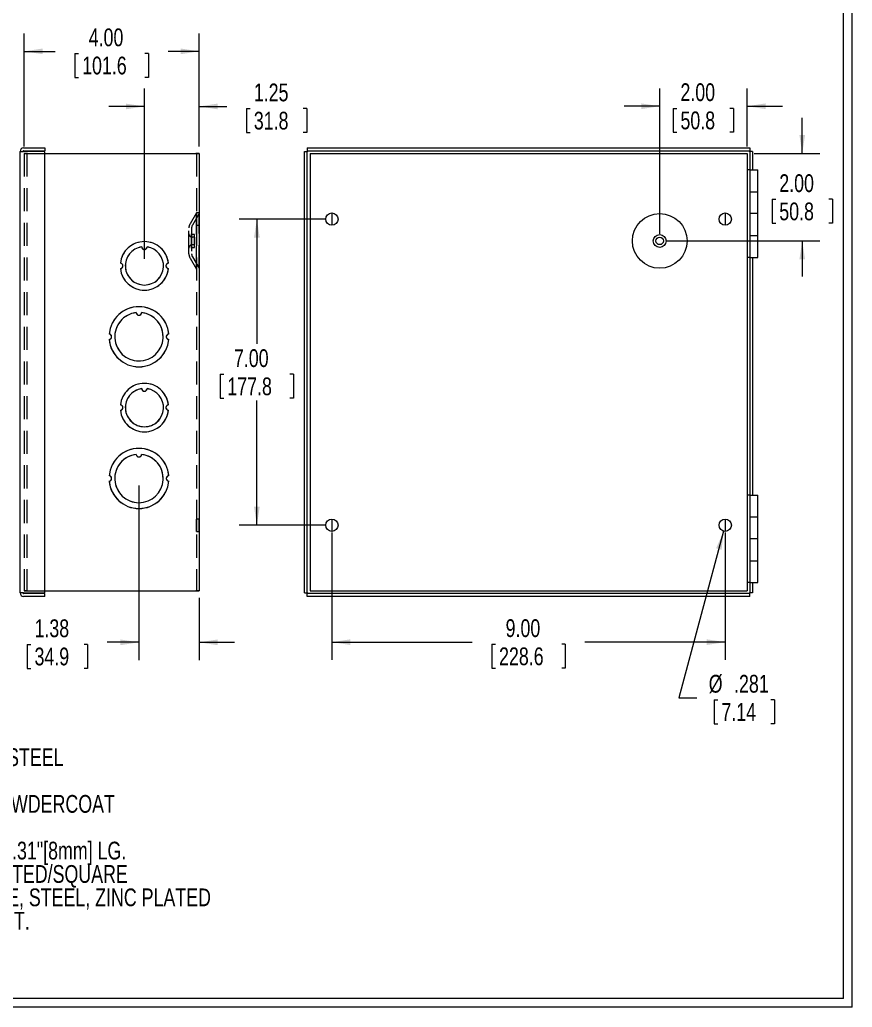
# Model space of a CAD drawing. Header units: inches. Extents: x 0.8 to 54.4, y 0.9 to 35.
# Drawn here: x 35.39 to 54.44, y 0.87 to 23.44 of the extents above; entities that cross this region are included whole.
import ezdxf

# ---------------------------------------------------------------- set-up
doc = ezdxf.new("R2010")
doc.units = ezdxf.units.IN
doc.header["$LTSCALE"] = 3.25
doc.header["$MEASUREMENT"] = 0
doc.linetypes.add('HIDDEN', pattern=[0.075, 0.05, -0.025])
doc.styles.add('SLDTEXTSTYLE0', font='TXT', dxfattribs={"width": 0.75})
doc.dimstyles.new('SLDDIMSTYLE0', dxfattribs={"dimtxt": 0.40625, "dimasz": 0.4225, "dimexe": 0, "dimexo": 0.0625, "dimgap": 0.101562, "dimtad": 0, "dimtih": 1, "dimtoh": 1, "dimrnd": 1e-09, "dimzin": 12, "dimdsep": 46, "dimtxsty": 'SLDTEXTSTYLE0', "dimsah": 1, "dimcen": 0.09, "dimadec": 0, "dimazin": 0, "dimtfac": 1, "dimtofl": 0, "dimtmove": 0, "dimatfit": 3, "dimfxl": 1, "dimtolj": 1, "dimtzin": 12, "dimarcsym": 0})
doc.dimstyles.new('SLDDIMSTYLE1', dxfattribs={"dimtxt": 0.40625, "dimasz": 0.4225, "dimexe": 0, "dimexo": 0.0625, "dimgap": 0.101562, "dimtad": 0, "dimtih": 1, "dimtoh": 1, "dimrnd": 1e-09, "dimzin": 4, "dimdsep": 46, "dimtxsty": 'SLDTEXTSTYLE0', "dimsah": 1, "dimcen": 0.09, "dimadec": 0, "dimazin": 0, "dimtfac": 1, "dimtofl": 0, "dimtmove": 0, "dimatfit": 3, "dimfxl": 1, "dimtolj": 1, "dimtzin": 12, "dimarcsym": 0})
doc.dimstyles.new('SLDDIMSTYLE3', dxfattribs={"dimtxt": 0.40625, "dimasz": 0.4225, "dimexe": 0, "dimexo": 0.0625, "dimgap": 0.101562, "dimtad": 0, "dimtih": 1, "dimtoh": 1, "dimrnd": 1e-09, "dimzin": 4, "dimdsep": 46, "dimtxsty": 'SLDTEXTSTYLE0', "dimsah": 1, "dimcen": 0.09, "dimadec": 0, "dimazin": 0, "dimtfac": 1, "dimtofl": 0, "dimtmove": 0, "dimatfit": 3, "dimfxl": 1, "dimtolj": 1, "dimtzin": 12, "dimarcsym": 0})
doc.dimstyles.new('SLDDIMSTYLE4', dxfattribs={"dimtxt": 0.40625, "dimasz": 0.4225, "dimexe": 0, "dimexo": 0.0625, "dimgap": 0.101562, "dimtad": 0, "dimtih": 1, "dimtoh": 1, "dimdec": 3, "dimrnd": 1e-09, "dimzin": 12, "dimdsep": 46, "dimtxsty": 'SLDTEXTSTYLE0', "dimsah": 1, "dimcen": 0.09, "dimadec": 0, "dimazin": 0, "dimtfac": 1, "dimtdec": 3, "dimtmove": 0, "dimatfit": 3, "dimfxl": 1, "dimtolj": 1, "dimtzin": 12, "dimarcsym": 0})

# ---------------------------------------------------------------- blocks, each defined once
blk = doc.blocks.new('SW_NOTE_0')
at = {"color": 0, "linetype": 'Continuous', "lineweight": 0, "ltscale": 3.25, "char_height": 0.40625, "attachment_point": 1, "style": 'SLDTEXTSTYLE0'}
for s, insert in [('MATERIAL - 16 GA. [1.5mm] STEEL', (0, 0.524)), ('FINISH - SMOOTH GRAY POWDERCOAT', (0, -0.545)), ('INCLUDES ONE (1) #10-32 x .31"[8mm] LG.', (0, -1.613)), ('MACHINE, PAN HEAD, SLOTTED/SQUARE', (0, -2.147)), ('COMBINATION STYLE DRIVE, STEEL, ZINC PLATED', (0, -2.682)), ('SCREW FOR GROUND POINT.', (0, -3.216))]:
    blk.add_mtext(s, dxfattribs=dict(at, insert=insert))
blk = doc.blocks.new('*D15')
at = {"color": 7, "linetype": 'Continuous', "lineweight": 0, "ltscale": 3.25}
for p, q in [((38.246, 17.98), (38.246, 21.869)), ((39.496, 20.55), (39.496, 21.869)), ((38.246, 21.462), (37.433, 21.462)), ((39.496, 21.462), (40.133, 21.462)), ((40.584, 21.414), (40.584, 20.866)), ((40.584, 21.414), (40.666, 21.414)), ((41.964, 21.414), (41.881, 21.414)), ((41.964, 21.414), (41.964, 20.866)), ((40.584, 20.866), (40.666, 20.866)), ((41.964, 20.866), (41.881, 20.866))]:
    blk.add_line(p, q, dxfattribs=at)
for points in [[(38.246, 21.462), (37.823, 21.527), (37.823, 21.397)], [(39.496, 21.462), (39.918, 21.397), (39.918, 21.527)]]:
    blk.add_solid(points, dxfattribs=at)
at = {"color": 7, "linetype": 'Continuous', "lineweight": 0, "ltscale": 3.25, "char_height": 0.4062, "attachment_point": 1, "style": 'SLDTEXTSTYLE0'}
for s, insert in [('1.25', (40.749, 21.986)), ('31.8', (40.749, 21.341))]:
    blk.add_mtext(s, dxfattribs=dict(at, insert=insert))
blk = doc.blocks.new('*D16')
at = {"color": 7, "linetype": 'Continuous', "lineweight": 0, "ltscale": 3.25}
for p, q in [((38.121, 12.795), (38.121, 8.805)), ((39.496, 10.225), (39.496, 8.805)), ((35.566, 9.163), (35.566, 8.615)), ((35.566, 9.163), (35.649, 9.163)), ((36.946, 9.163), (36.864, 9.163)), ((36.946, 9.163), (36.946, 8.615)), ((38.121, 9.211), (37.397, 9.211)), ((39.496, 9.211), (40.308, 9.211)), ((35.566, 8.615), (35.649, 8.615)), ((36.946, 8.615), (36.864, 8.615))]:
    blk.add_line(p, q, dxfattribs=at)
for points in [[(38.121, 9.211), (37.698, 9.276), (37.698, 9.146)], [(39.496, 9.211), (39.918, 9.146), (39.918, 9.276)]]:
    blk.add_solid(points, dxfattribs=at)
at = {"color": 7, "linetype": 'Continuous', "lineweight": 0, "ltscale": 3.25, "char_height": 0.4062, "attachment_point": 1, "style": 'SLDTEXTSTYLE0'}
for s, insert in [('1.38', (35.731, 9.735)), ('34.9', (35.731, 9.09))]:
    blk.add_mtext(s, dxfattribs=dict(at, insert=insert))
blk = doc.blocks.new('*D17')
at = {"color": 7, "linetype": 'Continuous', "lineweight": 0, "ltscale": 3.25}
for p, q in [((35.496, 20.55), (35.496, 23.128)), ((39.496, 20.55), (39.496, 23.128)), ((35.496, 22.722), (36.205, 22.722)), ((36.656, 22.673), (36.656, 22.125)), ((36.656, 22.673), (36.738, 22.673)), ((38.336, 22.673), (38.254, 22.673)), ((38.336, 22.673), (38.336, 22.125)), ((39.496, 22.722), (38.786, 22.722)), ((36.656, 22.125), (36.738, 22.125)), ((38.336, 22.125), (38.254, 22.125))]:
    blk.add_line(p, q, dxfattribs=at)
for points in [[(35.496, 22.722), (35.918, 22.657), (35.918, 22.787)], [(39.496, 22.722), (39.073, 22.787), (39.073, 22.657)]]:
    blk.add_solid(points, dxfattribs=at)
at = {"color": 7, "linetype": 'Continuous', "lineweight": 0, "ltscale": 3.25, "char_height": 0.4062, "attachment_point": 1, "style": 'SLDTEXTSTYLE0'}
for s, insert in [('4.00', (36.971, 23.245)), ('101.6', (36.821, 22.601))]:
    blk.add_mtext(s, dxfattribs=dict(at, insert=insert))
blk = doc.blocks.new('*D27')
at = {"color": 7, "linetype": 'Continuous', "lineweight": 0, "ltscale": 3.25}
for p, q in [((42.373, 18.887), (40.413, 18.887)), ((40.819, 18.887), (40.819, 16.032)), ((39.979, 15.339), (39.979, 14.791)), ((39.979, 15.339), (40.061, 15.339)), ((41.659, 15.339), (41.576, 15.339)), ((41.659, 15.339), (41.659, 14.791)), ((39.979, 14.791), (40.061, 14.791)), ((40.819, 11.887), (40.819, 14.743)), ((41.659, 14.791), (41.576, 14.791)), ((42.373, 11.887), (40.413, 11.887))]:
    blk.add_line(p, q, dxfattribs=at)
for points in [[(40.819, 18.887), (40.754, 18.465), (40.884, 18.465)], [(40.819, 11.887), (40.884, 12.31), (40.754, 12.31)]]:
    blk.add_solid(points, dxfattribs=at)
at = {"color": 7, "linetype": 'Continuous', "lineweight": 0, "ltscale": 3.25, "char_height": 0.4062, "attachment_point": 1, "style": 'SLDTEXTSTYLE0'}
for s, insert in [('7.00', (40.294, 15.911)), ('177.8', (40.143, 15.266))]:
    blk.add_mtext(s, dxfattribs=dict(at, insert=insert))
blk = doc.blocks.new('*D28')
at = {"color": 7, "linetype": 'Continuous', "lineweight": 0, "ltscale": 3.25}
for p, q in [((42.535, 11.725), (42.535, 8.809)), ((51.535, 11.725), (51.535, 8.809)), ((42.535, 9.215), (45.745, 9.215)), ((46.195, 9.166), (46.195, 8.618)), ((46.195, 9.166), (46.278, 9.166)), ((47.875, 9.166), (47.793, 9.166)), ((47.875, 9.166), (47.875, 8.618)), ((51.535, 9.215), (48.326, 9.215)), ((46.195, 8.618), (46.278, 8.618)), ((47.875, 8.618), (47.793, 8.618))]:
    blk.add_line(p, q, dxfattribs=at)
for points in [[(42.535, 9.215), (42.958, 9.15), (42.958, 9.28)], [(51.535, 9.215), (51.113, 9.28), (51.113, 9.15)]]:
    blk.add_solid(points, dxfattribs=at)
at = {"color": 7, "linetype": 'Continuous', "lineweight": 0, "ltscale": 3.25, "char_height": 0.4062, "attachment_point": 1, "style": 'SLDTEXTSTYLE0'}
for s, insert in [('9.00', (46.51, 9.738)), ('228.6', (46.36, 9.094))]:
    blk.add_mtext(s, dxfattribs=dict(at, insert=insert))
blk = doc.blocks.new('*D29')
at = {"color": 7, "linetype": 'Continuous', "lineweight": 0, "ltscale": 3.25}
for p, q in [((51.499, 11.752), (50.476, 7.943)), ((50.476, 7.943), (50.882, 7.943)), ((51.282, 7.894), (51.282, 7.347)), ((51.282, 7.894), (51.365, 7.894)), ((52.662, 7.894), (52.58, 7.894)), ((52.662, 7.894), (52.662, 7.347)), ((51.282, 7.347), (51.365, 7.347)), ((52.662, 7.347), (52.58, 7.347))]:
    blk.add_line(p, q, dxfattribs=at)
blk.add_solid([(51.499, 11.752), (51.326, 11.36), (51.452, 11.327)], dxfattribs=at)
at = {"color": 7, "linetype": 'Continuous', "lineweight": 0, "ltscale": 3.25, "char_height": 0.4062, "attachment_point": 1, "style": 'SLDTEXTSTYLE0'}
for s, insert in [('%%c', (51.157, 8.467)), ('.281', (51.737, 8.467)), ('7.14', (51.447, 7.822))]:
    blk.add_mtext(s, dxfattribs=dict(at, insert=insert))
blk = doc.blocks.new('*D30')
at = {"color": 7, "linetype": 'Continuous', "lineweight": 0, "ltscale": 3.25}
for p, q in [((53.297, 20.387), (53.297, 21.2)), ((52.198, 20.387), (53.703, 20.387)), ((52.607, 19.339), (52.607, 18.791)), ((52.607, 19.339), (52.69, 19.339)), ((53.987, 19.339), (53.905, 19.339)), ((53.987, 19.339), (53.987, 18.791)), ((52.607, 18.791), (52.69, 18.791)), ((53.987, 18.791), (53.905, 18.791)), ((50.198, 18.387), (53.703, 18.387)), ((53.297, 18.387), (53.297, 17.575))]:
    blk.add_line(p, q, dxfattribs=at)
for points in [[(53.297, 20.387), (53.362, 20.81), (53.232, 20.81)], [(53.297, 18.387), (53.232, 17.965), (53.362, 17.965)]]:
    blk.add_solid(points, dxfattribs=at)
at = {"color": 7, "linetype": 'Continuous', "lineweight": 0, "ltscale": 3.25, "char_height": 0.4062, "attachment_point": 1, "style": 'SLDTEXTSTYLE0'}
for s, insert in [('2.00', (52.772, 19.911)), ('50.8', (52.772, 19.266))]:
    blk.add_mtext(s, dxfattribs=dict(at, insert=insert))
blk = doc.blocks.new('*D31')
at = {"color": 7, "linetype": 'Continuous', "lineweight": 0, "ltscale": 3.25}
for p, q in [((50.035, 18.55), (50.035, 21.874)), ((52.035, 20.55), (52.035, 21.874)), ((50.035, 21.467), (49.223, 21.467)), ((52.035, 21.467), (52.848, 21.467)), ((50.345, 21.419), (50.345, 20.871)), ((50.345, 21.419), (50.428, 21.419)), ((51.725, 21.419), (51.643, 21.419)), ((51.725, 21.419), (51.725, 20.871)), ((50.345, 20.871), (50.428, 20.871)), ((51.725, 20.871), (51.643, 20.871))]:
    blk.add_line(p, q, dxfattribs=at)
for points in [[(50.035, 21.467), (49.613, 21.532), (49.613, 21.402)], [(52.035, 21.467), (52.458, 21.402), (52.458, 21.532)]]:
    blk.add_solid(points, dxfattribs=at)
at = {"color": 7, "linetype": 'Continuous', "lineweight": 0, "ltscale": 3.25, "char_height": 0.4062, "attachment_point": 1, "style": 'SLDTEXTSTYLE0'}
for s, insert in [('2.00', (50.51, 21.991)), ('50.8', (50.51, 21.346))]:
    blk.add_mtext(s, dxfattribs=dict(at, insert=insert))

msp = doc.modelspace()

# ---------------------------------------------------------------- linework, layer by layer
at = {"color": 7, "linetype": 'Continuous', "lineweight": 0, "ltscale": 3.25}
for p, q in [((54.2401, 1.0695), (54.2401, 34.7915)), ((54.4416, 0.868), (54.4416, 34.993)), ((54.2401, 1.0695), (1.0181, 1.0695)), ((54.4416, 0.868), (0.8166, 0.868))]:
    msp.add_line(p, q, dxfattribs=at)
at = {"color": 7, "linetype": 'Continuous', "lineweight": 15, "ltscale": 3.25}
for p, q in [((35.4029, 10.3392), (35.4029, 20.4352)), ((35.4044, 20.4352), (35.4029, 20.4352)), ((35.4044, 20.4352), (35.4799, 20.4352)), ((35.4799, 20.5122), (35.9649, 20.5122)), ((35.4799, 20.4502), (35.9649, 20.4502)), ((35.9649, 20.4352), (35.4799, 20.4352)), ((35.9649, 20.5122), (35.9649, 20.4502)), ((35.9649, 10.3392), (35.9649, 20.4352)), ((35.9649, 20.3872), (39.4189, 20.3872)), ((39.4189, 20.3872), (39.4959, 20.3872)), ((39.4959, 20.3872), (39.4959, 10.3872)), ((41.9073, 10.3392), (41.9073, 20.4352)), ((41.9073, 20.4352), (41.9693, 20.4352)), ((41.9693, 20.5122), (41.9693, 20.4502)), ((41.9693, 20.5122), (52.0953, 20.5122)), ((41.9693, 20.4502), (52.0953, 20.4502)), ((41.9693, 20.4502), (41.9693, 20.4352)), ((41.9693, 10.3392), (41.9693, 20.4352)), ((41.9843, 20.4352), (41.9693, 20.4352)), ((42.0353, 20.3872), (42.0353, 10.3872)), ((42.0353, 20.3872), (42.1123, 20.3872)), ((42.1123, 20.3872), (51.9583, 20.3872)), ((51.9583, 20.3872), (52.0353, 20.3872)), ((52.0353, 20.3872), (52.0353, 10.3872)), ((52.0953, 20.4352), (52.0803, 20.4352)), ((52.0953, 20.5122), (52.0953, 20.4502)), ((52.0953, 20.4352), (52.0953, 20.4502)), ((52.0953, 20.4352), (52.0953, 20.0122)), ((52.1573, 20.4352), (52.0953, 20.4352)), ((52.1573, 20.4352), (52.1573, 20.0122)), ((52.0953, 20.0122), (52.0353, 20.0122)), ((52.0953, 20.0122), (52.2833, 20.0122)), ((52.0953, 20.0122), (52.0953, 18.0122)), ((52.2833, 19.5122), (52.2833, 20.0122)), ((52.0953, 19.5122), (52.2833, 19.5122)), ((52.2833, 19.0122), (52.2833, 19.5122)), ((42.5353, 19.0277), (42.5353, 18.7467)), ((51.5353, 19.0277), (51.5353, 18.7467)), ((52.2833, 19.0122), (52.0953, 19.0122)), ((52.2833, 18.5122), (52.2833, 19.0122)), ((52.0953, 18.5122), (52.2833, 18.5122)), ((52.2833, 18.0122), (52.2833, 18.5122)), ((52.0953, 18.0122), (52.0353, 18.0122)), ((52.0953, 18.0122), (52.0953, 12.5762)), ((52.0953, 18.0122), (52.2833, 18.0122)), ((52.1573, 18.0122), (52.1573, 12.5762)), ((52.0953, 12.5762), (52.0353, 12.5762)), ((52.0953, 12.5762), (52.2833, 12.5762)), ((52.0953, 12.5762), (52.0953, 10.5762)), ((52.2833, 12.0762), (52.2833, 12.5762)), ((42.5353, 12.0277), (42.5353, 11.7467)), ((51.5353, 12.0277), (51.5353, 11.7467)), ((52.0953, 12.0762), (52.2833, 12.0762)), ((52.2833, 11.5762), (52.2833, 12.0762)), ((52.2833, 11.5762), (52.0953, 11.5762)), ((52.2833, 11.0762), (52.2833, 11.5762)), ((52.0953, 11.0762), (52.2833, 11.0762)), ((52.2833, 10.5762), (52.2833, 11.0762)), ((35.9649, 10.3872), (39.4189, 10.3872)), ((39.4189, 10.3872), (39.4959, 10.3872)), ((42.0353, 10.3872), (42.1123, 10.3872)), ((42.1123, 10.3872), (51.9583, 10.3872)), ((51.9583, 10.3872), (52.0353, 10.3872)), ((52.0953, 10.5762), (52.0353, 10.5762)), ((52.0953, 10.5762), (52.0953, 10.3392)), ((52.0953, 10.5762), (52.2833, 10.5762)), ((52.1573, 10.5762), (52.1573, 10.3392)), ((35.4044, 10.3392), (35.4029, 10.3392)), ((35.4799, 10.3392), (35.4044, 10.3392)), ((35.4799, 10.3392), (35.9649, 10.3392)), ((35.9649, 10.3242), (35.4799, 10.3242)), ((35.9649, 10.2622), (35.4799, 10.2622)), ((35.9649, 10.2622), (35.9649, 10.3242)), ((41.9073, 10.3392), (41.9693, 10.3392)), ((41.9693, 10.3392), (41.9693, 10.3242)), ((41.9693, 10.3392), (41.9843, 10.3392)), ((41.9693, 10.2622), (41.9693, 10.3242)), ((52.0953, 10.3242), (41.9693, 10.3242)), ((52.0953, 10.2622), (41.9693, 10.2622)), ((52.0803, 10.3392), (52.0953, 10.3392)), ((52.1573, 10.3392), (52.0953, 10.3392)), ((52.0953, 10.3242), (52.0953, 10.3392)), ((52.0953, 10.2622), (52.0953, 10.3242))]:
    msp.add_line(p, q, dxfattribs=at)
at = {"color": 7, "linetype": 'HIDDEN', "lineweight": 0, "ltscale": 3.25}
for p, q in [((35.4959, 20.3872), (35.4959, 10.3872)), ((35.4959, 20.3872), (35.5729, 20.3872)), ((35.4959, 20.3872), (35.5579, 20.3872)), ((35.5729, 20.3872), (35.4959, 20.3872)), ((35.5579, 20.3872), (35.5579, 10.3872)), ((35.5579, 20.3872), (35.5729, 20.3872)), ((35.5729, 20.3872), (35.5579, 20.3872)), ((35.5729, 20.3872), (35.9649, 20.3872)), ((35.5729, 20.3872), (39.4189, 20.3872)), ((39.4189, 20.3872), (39.4339, 20.3872)), ((39.4339, 20.3872), (39.4189, 20.3872)), ((39.4959, 20.3872), (39.4189, 20.3872)), ((39.4339, 20.3872), (39.4339, 10.3872)), ((39.4339, 20.3872), (39.4959, 20.3872)), ((39.4959, 20.3872), (39.4959, 10.3872)), ((39.4339, 19.0289), (39.289, 18.7778)), ((39.4959, 19.0122), (39.3427, 18.7468)), ((39.4339, 17.746), (39.4339, 19.0285)), ((39.4959, 19.0277), (39.4339, 19.0277)), ((39.4959, 19.0277), (39.4339, 19.0277)), ((39.4339, 18.7471), (39.4339, 19.0274)), ((39.4339, 19.0274), (39.4339, 18.7471)), ((39.4959, 18.7471), (39.4959, 19.0274)), ((39.4959, 19.0274), (39.4959, 18.7471)), ((39.4959, 17.7622), (39.4959, 19.0122)), ((39.4339, 18.7467), (39.4959, 18.7467)), ((39.4339, 18.7467), (39.4959, 18.7467)), ((39.2639, 18.0902), (39.2639, 18.6843)), ((39.2639, 18.2235), (39.2639, 18.551)), ((39.3259, 18.6843), (39.3259, 18.0902)), ((39.3259, 18.2235), (39.3259, 18.551)), ((39.3919, 18.5342), (39.3427, 18.5342)), ((39.3919, 18.2402), (39.3919, 18.5342)), ((39.3919, 18.4722), (39.3427, 18.4722)), ((39.3427, 18.3022), (39.3919, 18.3022)), ((39.3919, 18.4722), (39.3919, 18.3037)), ((39.3427, 18.2402), (39.3919, 18.2402)), ((39.289, 17.9967), (39.4339, 17.7456)), ((39.3427, 18.0277), (39.4959, 17.7622)), ((39.4959, 12.0277), (39.4339, 12.0277)), ((39.4959, 12.0277), (39.4339, 12.0277)), ((39.4339, 12.0274), (39.4339, 11.7471)), ((39.4339, 11.7471), (39.4339, 12.0274)), ((39.4959, 12.0274), (39.4959, 11.7471)), ((39.4959, 11.7471), (39.4959, 12.0274)), ((39.4339, 11.7467), (39.4959, 11.7467)), ((39.4339, 11.7467), (39.4959, 11.7467)), ((35.4959, 10.3872), (35.5729, 10.3872)), ((35.5579, 10.3872), (35.4959, 10.3872)), ((35.5729, 10.3872), (35.4959, 10.3872)), ((35.5579, 10.3872), (35.5729, 10.3872)), ((35.5729, 10.3872), (35.5579, 10.3872)), ((35.5729, 10.3872), (35.9649, 10.3872)), ((35.5729, 10.3872), (39.4189, 10.3872)), ((39.4189, 10.3872), (39.4339, 10.3872)), ((39.4339, 10.3872), (39.4189, 10.3872)), ((39.4959, 10.3872), (39.4189, 10.3872)), ((39.4959, 10.3872), (39.4339, 10.3872))]:
    msp.add_line(p, q, dxfattribs=at)
at = {"color": 7, "linetype": 'Continuous', "lineweight": 15, "ltscale": 10.5625}
for centre, radius in [((42.5353, 18.8872), 0.1405), ((50.0353, 18.3872), 0.625), ((51.5353, 18.8872), 0.1405), ((50.0353, 18.3872), 0.147), ((50.0353, 18.3872), 0.085), ((42.5353, 11.8872), 0.1405), ((51.5353, 11.8872), 0.1405)]:
    msp.add_circle(centre, radius, dxfattribs=at)
for centre, radius, start, end in [((35.4799, 20.4352), 0.077, 90, 180), ((35.4799, 20.4352), 0.015, 90, 180), ((38.2459, 17.8172), 0.5545, 6.46147, 173.53853), ((38.2459, 17.8172), 0.4375, 98.19209, 81.80791), ((38.2459, 18.2547), 0.0625, 184.09604, 355.90396), ((37.6914, 17.8172), 0.0625, 273.23073, 86.76927), ((38.8004, 17.8172), 0.0625, 93.23073, 266.76927), ((38.2459, 17.8172), 0.5545, 186.46147, 353.53853), ((38.1209, 16.1972), 0.6875, 5.2105, 174.7895), ((38.1209, 16.1972), 0.5545, 96.46147, 83.53853), ((38.1209, 16.7517), 0.0625, 183.23073, 356.76927), ((37.4334, 16.1972), 0.0625, 272.60525, 87.39475), ((38.8084, 16.1972), 0.0625, 92.60525, 267.39475), ((38.1209, 16.1972), 0.6875, 185.2105, 354.7895), ((35.4079, 15.6817), 0.015, 109.47122, 180), ((38.2459, 14.5772), 0.5545, 6.46147, 173.53853), ((35.4079, 15.0927), 0.015, 180, 250.52878), ((38.2459, 14.5772), 0.4375, 98.19209, 81.80791), ((38.2459, 15.0147), 0.0625, 184.09604, 355.90396), ((37.6914, 14.5772), 0.0625, 273.23073, 86.76927), ((38.2459, 14.5772), 0.5545, 186.46147, 353.53853), ((38.8004, 14.5772), 0.0625, 93.23073, 266.76927), ((38.1209, 12.9572), 0.6875, 5.2105, 174.7895), ((38.1209, 12.9572), 0.5545, 96.46147, 83.53853), ((38.1209, 13.5117), 0.0625, 183.23073, 356.76927), ((37.4334, 12.9572), 0.0625, 272.60525, 87.39475), ((38.1209, 12.9572), 0.6875, 185.2105, 354.7895), ((38.8084, 12.9572), 0.0625, 92.60525, 267.39475), ((35.4799, 10.3392), 0.077, 180, 270), ((35.4799, 10.3392), 0.015, 180, 270)]:
    msp.add_arc(centre, radius, start, end, dxfattribs=at)
at = {"color": 7, "linetype": 'HIDDEN', "lineweight": 0, "ltscale": 10.5625}
for centre, radius, start, end in [((39.4509, 18.6843), 0.187, 150, 180), ((39.4509, 18.6843), 0.125, 150, 180), ((39.3427, 18.551), 0.0787, 180, 270), ((39.3427, 18.551), 0.0167, 180, 270), ((38.2459, 17.8172), 0.5545, 6.46147, 173.53853), ((38.2459, 17.8172), 0.5545, 6.46147, 173.53853), ((38.2459, 17.8172), 0.5545, 6.46147, 173.53853), ((38.2459, 17.8172), 0.5545, 6.46147, 173.53853), ((38.2459, 17.8172), 0.5545, 6.46147, 173.53853), ((38.2459, 17.8172), 0.5545, 6.46147, 173.53853), ((38.2459, 17.8172), 0.5545, 6.46147, 173.53853), ((39.3427, 18.2235), 0.0787, 90, 180), ((38.2459, 17.8172), 0.4375, 98.19209, 81.80791), ((38.2459, 17.8172), 0.4375, 98.19209, 81.80791), ((38.2459, 17.8172), 0.4375, 98.19209, 81.80791), ((38.2459, 17.8172), 0.4375, 98.19209, 81.80791), ((38.2459, 17.8172), 0.4375, 98.19209, 81.80791), ((38.2459, 17.8172), 0.4375, 98.19209, 81.80791), ((38.2459, 17.8172), 0.4375, 98.19209, 81.80791), ((38.2459, 18.2547), 0.0625, 184.09604, 355.90396), ((38.2459, 18.2547), 0.0625, 184.09604, 355.90396), ((38.2459, 18.2547), 0.0625, 184.09604, 355.90396), ((38.2459, 18.2547), 0.0625, 184.09604, 355.90396), ((38.2459, 18.2547), 0.0625, 184.09604, 355.90396), ((38.2459, 18.2547), 0.0625, 184.09604, 355.90396), ((38.2459, 18.2547), 0.0625, 184.09604, 355.90396), ((39.4509, 18.0902), 0.187, 180, 210), ((39.3427, 18.2235), 0.0167, 90, 180), ((39.4509, 18.0902), 0.125, 180, 210), ((37.6914, 17.8172), 0.0625, 273.23073, 86.76927), ((37.6914, 17.8172), 0.0625, 273.23073, 86.76927), ((37.6914, 17.8172), 0.0625, 273.23073, 86.76927), ((37.6914, 17.8172), 0.0625, 273.23073, 86.76927), ((37.6914, 17.8172), 0.0625, 273.23073, 86.76927), ((37.6914, 17.8172), 0.0625, 273.23073, 86.76927), ((37.6914, 17.8172), 0.0625, 273.23073, 86.76927), ((38.8004, 17.8172), 0.0625, 93.23073, 266.76927), ((38.8004, 17.8172), 0.0625, 93.23073, 266.76927), ((38.8004, 17.8172), 0.0625, 93.23073, 266.76927), ((38.8004, 17.8172), 0.0625, 93.23073, 266.76927), ((38.8004, 17.8172), 0.0625, 93.23073, 266.76927), ((38.8004, 17.8172), 0.0625, 93.23073, 266.76927), ((38.8004, 17.8172), 0.0625, 93.23073, 266.76927), ((38.2459, 17.8172), 0.5545, 186.46147, 353.53853), ((38.2459, 17.8172), 0.5545, 186.46147, 353.53853), ((38.2459, 17.8172), 0.5545, 186.46147, 353.53853), ((38.2459, 17.8172), 0.5545, 186.46147, 353.53853), ((38.2459, 17.8172), 0.5545, 186.46147, 353.53853), ((38.2459, 17.8172), 0.5545, 186.46147, 353.53853), ((38.2459, 17.8172), 0.5545, 186.46147, 353.53853), ((38.1209, 16.1972), 0.6875, 5.2105, 174.7895), ((38.1209, 16.1972), 0.6875, 5.2105, 174.7895), ((38.1209, 16.1972), 0.6875, 5.2105, 174.7895), ((38.1209, 16.1972), 0.6875, 5.2105, 174.7895), ((38.1209, 16.1972), 0.6875, 5.2105, 174.7895), ((38.1209, 16.1972), 0.6875, 5.2105, 174.7895), ((38.1209, 16.1972), 0.6875, 5.2105, 174.7895), ((38.1209, 16.1972), 0.5545, 96.46147, 83.53853), ((38.1209, 16.1972), 0.5545, 96.46147, 83.53853), ((38.1209, 16.1972), 0.5545, 96.46147, 83.53853), ((38.1209, 16.1972), 0.5545, 96.46147, 83.53853), ((38.1209, 16.1972), 0.5545, 96.46147, 83.53853), ((38.1209, 16.1972), 0.5545, 96.46147, 83.53853), ((38.1209, 16.1972), 0.5545, 96.46147, 83.53853), ((38.1209, 16.7517), 0.0625, 183.23073, 356.76927), ((38.1209, 16.7517), 0.0625, 183.23073, 356.76927), ((38.1209, 16.7517), 0.0625, 183.23073, 356.76927), ((38.1209, 16.7517), 0.0625, 183.23073, 356.76927), ((38.1209, 16.7517), 0.0625, 183.23073, 356.76927), ((38.1209, 16.7517), 0.0625, 183.23073, 356.76927), ((38.1209, 16.7517), 0.0625, 183.23073, 356.76927), ((37.4334, 16.1972), 0.0625, 272.60525, 87.39475), ((37.4334, 16.1972), 0.0625, 272.60525, 87.39475), ((37.4334, 16.1972), 0.0625, 272.60525, 87.39475), ((37.4334, 16.1972), 0.0625, 272.60525, 87.39475), ((37.4334, 16.1972), 0.0625, 272.60525, 87.39475), ((37.4334, 16.1972), 0.0625, 272.60525, 87.39475), ((37.4334, 16.1972), 0.0625, 272.60525, 87.39475), ((38.8084, 16.1972), 0.0625, 92.60525, 267.39475), ((38.8084, 16.1972), 0.0625, 92.60525, 267.39475), ((38.8084, 16.1972), 0.0625, 92.60525, 267.39475), ((38.8084, 16.1972), 0.0625, 92.60525, 267.39475), ((38.8084, 16.1972), 0.0625, 92.60525, 267.39475), ((38.8084, 16.1972), 0.0625, 92.60525, 267.39475), ((38.8084, 16.1972), 0.0625, 92.60525, 267.39475), ((38.1209, 16.1972), 0.6875, 185.2105, 354.7895), ((38.1209, 16.1972), 0.6875, 185.2105, 354.7895), ((38.1209, 16.1972), 0.6875, 185.2105, 354.7895), ((38.1209, 16.1972), 0.6875, 185.2105, 354.7895), ((38.1209, 16.1972), 0.6875, 185.2105, 354.7895), ((38.1209, 16.1972), 0.6875, 185.2105, 354.7895), ((38.1209, 16.1972), 0.6875, 185.2105, 354.7895), ((38.2459, 14.5772), 0.5545, 6.46147, 173.53853), ((38.2459, 14.5772), 0.5545, 6.46147, 173.53853), ((38.2459, 14.5772), 0.5545, 6.46147, 173.53853), ((38.2459, 14.5772), 0.5545, 6.46147, 173.53853), ((38.2459, 14.5772), 0.5545, 6.46147, 173.53853), ((38.2459, 14.5772), 0.5545, 6.46147, 173.53853), ((38.2459, 14.5772), 0.5545, 6.46147, 173.53853), ((38.2459, 14.5772), 0.4375, 98.19209, 81.80791), ((38.2459, 14.5772), 0.4375, 98.19209, 81.80791), ((38.2459, 14.5772), 0.4375, 98.19209, 81.80791), ((38.2459, 14.5772), 0.4375, 98.19209, 81.80791), ((38.2459, 14.5772), 0.4375, 98.19209, 81.80791), ((38.2459, 14.5772), 0.4375, 98.19209, 81.80791), ((38.2459, 14.5772), 0.4375, 98.19209, 81.80791), ((38.2459, 15.0147), 0.0625, 184.09604, 355.90396), ((38.2459, 15.0147), 0.0625, 184.09604, 355.90396), ((38.2459, 15.0147), 0.0625, 184.09604, 355.90396), ((38.2459, 15.0147), 0.0625, 184.09604, 355.90396), ((38.2459, 15.0147), 0.0625, 184.09604, 355.90396), ((38.2459, 15.0147), 0.0625, 184.09604, 355.90396), ((38.2459, 15.0147), 0.0625, 184.09604, 355.90396), ((37.6914, 14.5772), 0.0625, 273.23073, 86.76927), ((37.6914, 14.5772), 0.0625, 273.23073, 86.76927), ((37.6914, 14.5772), 0.0625, 273.23073, 86.76927), ((37.6914, 14.5772), 0.0625, 273.23073, 86.76927), ((37.6914, 14.5772), 0.0625, 273.23073, 86.76927), ((37.6914, 14.5772), 0.0625, 273.23073, 86.76927), ((37.6914, 14.5772), 0.0625, 273.23073, 86.76927), ((38.2459, 14.5772), 0.5545, 186.46147, 353.53853), ((38.2459, 14.5772), 0.5545, 186.46147, 353.53853), ((38.2459, 14.5772), 0.5545, 186.46147, 353.53853), ((38.2459, 14.5772), 0.5545, 186.46147, 353.53853), ((38.2459, 14.5772), 0.5545, 186.46147, 353.53853), ((38.2459, 14.5772), 0.5545, 186.46147, 353.53853), ((38.2459, 14.5772), 0.5545, 186.46147, 353.53853), ((38.8004, 14.5772), 0.0625, 93.23073, 266.76927), ((38.8004, 14.5772), 0.0625, 93.23073, 266.76927), ((38.8004, 14.5772), 0.0625, 93.23073, 266.76927), ((38.8004, 14.5772), 0.0625, 93.23073, 266.76927), ((38.8004, 14.5772), 0.0625, 93.23073, 266.76927), ((38.8004, 14.5772), 0.0625, 93.23073, 266.76927), ((38.8004, 14.5772), 0.0625, 93.23073, 266.76927), ((38.1209, 12.9572), 0.6875, 5.2105, 174.7895), ((38.1209, 12.9572), 0.6875, 5.2105, 174.7895), ((38.1209, 12.9572), 0.6875, 5.2105, 174.7895), ((38.1209, 12.9572), 0.6875, 5.2105, 174.7895), ((38.1209, 12.9572), 0.6875, 5.2105, 174.7895), ((38.1209, 12.9572), 0.6875, 5.2105, 174.7895), ((38.1209, 12.9572), 0.6875, 5.2105, 174.7895), ((38.1209, 12.9572), 0.5545, 96.46147, 83.53853), ((38.1209, 12.9572), 0.5545, 96.46147, 83.53853), ((38.1209, 12.9572), 0.5545, 96.46147, 83.53853), ((38.1209, 12.9572), 0.5545, 96.46147, 83.53853), ((38.1209, 12.9572), 0.5545, 96.46147, 83.53853), ((38.1209, 12.9572), 0.5545, 96.46147, 83.53853), ((38.1209, 12.9572), 0.5545, 96.46147, 83.53853), ((38.1209, 13.5117), 0.0625, 183.23073, 356.76927), ((38.1209, 13.5117), 0.0625, 183.23073, 356.76927), ((38.1209, 13.5117), 0.0625, 183.23073, 356.76927), ((38.1209, 13.5117), 0.0625, 183.23073, 356.76927), ((38.1209, 13.5117), 0.0625, 183.23073, 356.76927), ((38.1209, 13.5117), 0.0625, 183.23073, 356.76927), ((38.1209, 13.5117), 0.0625, 183.23073, 356.76927), ((37.4334, 12.9572), 0.0625, 272.60525, 87.39475), ((37.4334, 12.9572), 0.0625, 272.60525, 87.39475), ((37.4334, 12.9572), 0.0625, 272.60525, 87.39475), ((37.4334, 12.9572), 0.0625, 272.60525, 87.39475), ((37.4334, 12.9572), 0.0625, 272.60525, 87.39475), ((37.4334, 12.9572), 0.0625, 272.60525, 87.39475), ((37.4334, 12.9572), 0.0625, 272.60525, 87.39475), ((38.1209, 12.9572), 0.6875, 185.2105, 354.7895), ((38.1209, 12.9572), 0.6875, 185.2105, 354.7895), ((38.1209, 12.9572), 0.6875, 185.2105, 354.7895), ((38.1209, 12.9572), 0.6875, 185.2105, 354.7895), ((38.1209, 12.9572), 0.6875, 185.2105, 354.7895), ((38.1209, 12.9572), 0.6875, 185.2105, 354.7895), ((38.1209, 12.9572), 0.6875, 185.2105, 354.7895), ((38.8084, 12.9572), 0.0625, 92.60525, 267.39475), ((38.8084, 12.9572), 0.0625, 92.60525, 267.39475), ((38.8084, 12.9572), 0.0625, 92.60525, 267.39475), ((38.8084, 12.9572), 0.0625, 92.60525, 267.39475), ((38.8084, 12.9572), 0.0625, 92.60525, 267.39475), ((38.8084, 12.9572), 0.0625, 92.60525, 267.39475), ((38.8084, 12.9572), 0.0625, 92.60525, 267.39475)]:
    msp.add_arc(centre, radius, start, end, dxfattribs=at)

# ---------------------------------------------------------------- block references
at = {"color": 7, "linetype": 'Continuous', "lineweight": 0, "ltscale": 3.25}
msp.add_blockref('SW_NOTE_0', (29.7382, 6.2654), dxfattribs=at)

# ---------------------------------------------------------------- dimensions: what is measured, and where the dimension line sits
for base, p1, p2, dimstyle, picture, middle in [((39.4959, 22.7217), (35.4959, 20.3872), (39.4959, 20.3872), 'SLDDIMSTYLE3', '*D17', (37.4959, 22.7217)), ((39.4959, 21.4625), (38.2459, 17.8172), (39.4959, 20.3872), 'SLDDIMSTYLE0', '*D15', (41.2737, 21.4625)), ((50.0353, 21.4674), (52.0353, 20.3872), (50.0353, 18.3872), 'SLDDIMSTYLE1', '*D31', (51.0353, 21.4674)), ((39.4959256723, 9.2114435619), (38.1209256723, 12.9572381148), (39.4959256723, 10.3872381148), 'SLDDIMSTYLE0', '*D16', (36.2563819807, 9.2114435619)), ((51.5353, 9.2148), (42.5353, 11.8872), (51.5353, 11.8872), 'SLDDIMSTYLE3', '*D28', (47.0353, 9.2148))]:
    dim = msp.add_linear_dim(base=base, p1=p1, p2=p2, dimstyle=dimstyle, dxfattribs=at)
    dim.commit()
    dim.dimension.update_dxf_attribs({"geometry": picture, "text_midpoint": middle, "dimtype": 160})
for base, p1, p2, dimstyle, picture, middle in [((53.2972, 20.3872), (50.0353, 18.3872), (52.0353, 20.3872), 'SLDDIMSTYLE1', '*D30', (53.2972, 19.3872)), ((40.8188, 11.8872), (42.5353, 18.8872), (42.5353, 11.8872), 'SLDDIMSTYLE3', '*D27', (40.8188, 15.3872))]:
    dim = msp.add_linear_dim(base=base, p1=p1, p2=p2, angle=90, dimstyle=dimstyle, dxfattribs=at)
    dim.commit()
    dim.dimension.update_dxf_attribs({"geometry": picture, "text_midpoint": middle, "dimtype": 160})
dim = msp.add_diameter_dim_2p(p1=(51.5717, 12.0229), p2=(51.4988, 11.7516), dimstyle='SLDDIMSTYLE4', dxfattribs=at)
dim.commit()
dim.dimension.update_dxf_attribs({"geometry": '*D29', "text_midpoint": (51.9398, 7.9428), "dimtype": 163})

doc.saveas('drawing.dxf')
